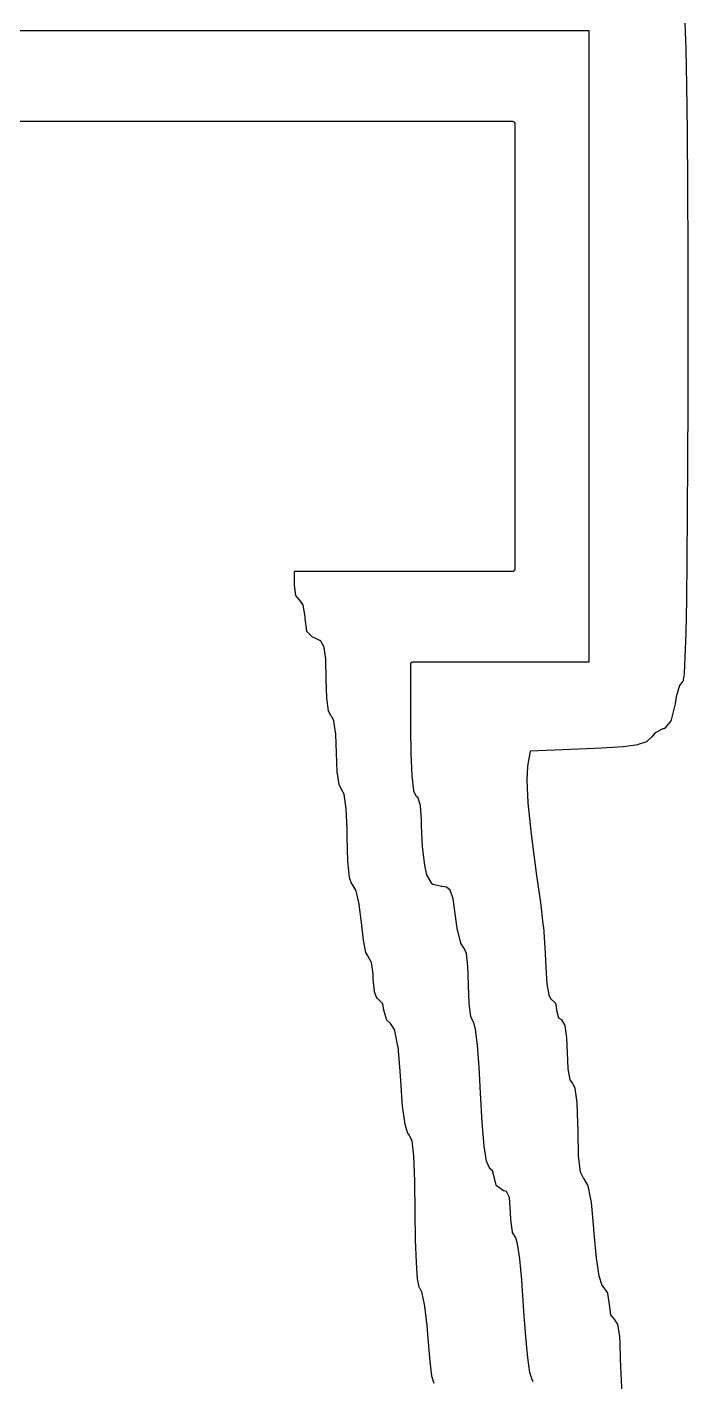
# Model space of a CAD drawing. Extents: x 87.5 to 141.1, y -115.5 to -63.3.
# Drawn here: x 95.167 to 96.766, y -68.742 to -65.464 of the extents above; entities that cross this region are included whole.
import ezdxf

# ---------------------------------------------------------------- set-up
doc = ezdxf.new("R2010")
doc.units = 0
doc.header["$MEASUREMENT"] = 0
doc.layers.add('BLACK', color=7, linetype='CONTINUOUS')

msp = doc.modelspace()

# ---------------------------------------------------------------- linework, layer by layer
at = {"layer": 'BLACK', "linetype": 'CONTINUOUS'}
for p, q in [((96.759, -65.4552), (96.7612, -65.5179)), ((96.5277, -65.4735), (95.0785, -65.4735)), ((96.5277, -67.0002), (96.5277, -65.4735)), ((96.7612, -65.5179), (96.7612, -65.5179)), ((96.7612, -65.5179), (96.763, -65.6051)), ((96.763, -65.6051), (96.763, -65.6051)), ((96.763, -65.6051), (96.763, -65.6051)), ((96.763, -65.6051), (96.7644, -65.7166)), ((93.7158, -65.6921), (96.3423, -65.6921)), ((96.3423, -65.6921), (96.3428, -65.6922)), ((96.3428, -65.6922), (96.3432, -65.6922)), ((96.3432, -65.6922), (96.3432, -65.6922)), ((96.3432, -65.6922), (96.3432, -65.6922)), ((96.3432, -65.6922), (96.3438, -65.6924)), ((96.3438, -65.6924), (96.3441, -65.6925)), ((96.3441, -65.6925), (96.3442, -65.6925)), ((96.3442, -65.6925), (96.3442, -65.6925)), ((96.3442, -65.6925), (96.3447, -65.6928)), ((96.3447, -65.6928), (96.345, -65.693)), ((96.345, -65.693), (96.345, -65.693)), ((96.345, -65.693), (96.345, -65.693)), ((96.345, -65.693), (96.3454, -65.6933)), ((96.3454, -65.6933), (96.3457, -65.6936)), ((96.3457, -65.6936), (96.3458, -65.6936)), ((96.3458, -65.6936), (96.3458, -65.6936)), ((96.3458, -65.6936), (96.346, -65.6939)), ((96.346, -65.6939), (96.3464, -65.6943)), ((96.3464, -65.6943), (96.3464, -65.6943)), ((96.3464, -65.6943), (96.3464, -65.6944)), ((96.3464, -65.6944), (96.3466, -65.6947)), ((96.3466, -65.6947), (96.3468, -65.6952)), ((96.3468, -65.6952), (96.3468, -65.6952)), ((96.3468, -65.6952), (96.3468, -65.6952)), ((96.3468, -65.6952), (96.347, -65.6956)), ((96.347, -65.6956), (96.3471, -65.6961)), ((96.3471, -65.6961), (96.3471, -65.6961)), ((96.3471, -65.6961), (96.3471, -65.6962)), ((96.3471, -65.6962), (96.3471, -65.6965)), ((96.3471, -65.6965), (96.3472, -65.6971)), ((96.3472, -65.6971), (96.3472, -66.7767)), ((96.7644, -65.7166), (96.7644, -65.7166)), ((96.7644, -65.7166), (96.7654, -65.852)), ((96.7654, -65.852), (96.7654, -65.852)), ((96.7654, -65.852), (96.766, -66.0112)), ((96.766, -66.0112), (96.766, -66.0112)), ((96.766, -66.0112), (96.7663, -66.1937)), ((96.7663, -66.1937), (96.7663, -66.1937)), ((96.7663, -66.1937), (96.7663, -66.2241)), ((96.7663, -66.2242), (96.7661, -66.3736)), ((96.7663, -66.2241), (96.7663, -66.2242)), ((96.7661, -66.3736), (96.7656, -66.5128)), ((96.7661, -66.3736), (96.7661, -66.3736)), ((96.7656, -66.5129), (96.7648, -66.6399)), ((96.7656, -66.5128), (96.7656, -66.5129)), ((96.7648, -66.64), (96.7638, -66.753)), ((96.7648, -66.6399), (96.7648, -66.64)), ((96.7638, -66.7531), (96.7625, -66.8503)), ((96.7638, -66.753), (96.7638, -66.7531)), ((96.3422, -66.7816), (95.8138, -66.7816)), ((95.8138, -66.7816), (95.8138, -66.8144)), ((96.3427, -66.7815), (96.3422, -66.7816)), ((96.3431, -66.7815), (96.3427, -66.7815)), ((96.3432, -66.7815), (96.3431, -66.7815)), ((96.3437, -66.7814), (96.3432, -66.7815)), ((96.3432, -66.7815), (96.3432, -66.7815)), ((96.3441, -66.7812), (96.3437, -66.7814)), ((96.3445, -66.781), (96.3441, -66.7812)), ((96.3441, -66.7812), (96.3441, -66.7812)), ((96.3441, -66.7812), (96.3441, -66.7812)), ((96.3449, -66.7808), (96.3445, -66.781)), ((96.345, -66.7808), (96.3449, -66.7808)), ((96.3454, -66.7804), (96.345, -66.7808)), ((96.345, -66.7808), (96.345, -66.7808)), ((96.3457, -66.7802), (96.3454, -66.7804)), ((96.346, -66.7798), (96.3457, -66.7801)), ((96.3457, -66.7801), (96.3457, -66.7802)), ((96.3457, -66.7802), (96.3457, -66.7802)), ((96.3463, -66.7794), (96.346, -66.7798)), ((96.3465, -66.7791), (96.3463, -66.7794)), ((96.3463, -66.7794), (96.3463, -66.7794)), ((96.3463, -66.7794), (96.3463, -66.7794)), ((96.3468, -66.7786), (96.3465, -66.7791)), ((96.3469, -66.7782), (96.3468, -66.7785)), ((96.3468, -66.7785), (96.3468, -66.7786)), ((96.3468, -66.7786), (96.3468, -66.7786)), ((96.3471, -66.7776), (96.3469, -66.7782)), ((96.3472, -66.7767), (96.3471, -66.7772)), ((96.3471, -66.7772), (96.3471, -66.7776)), ((96.3471, -66.7776), (96.3471, -66.7776)), ((96.3471, -66.7776), (96.3471, -66.7776)), ((95.8138, -66.8144), (95.8172, -66.8394)), ((95.8172, -66.8394), (95.8247, -66.849)), ((95.8247, -66.849), (95.8248, -66.8491)), ((95.8248, -66.8491), (95.825, -66.8492)), ((95.825, -66.8492), (95.8251, -66.8494)), ((95.8251, -66.8494), (95.8253, -66.8496)), ((95.8253, -66.8496), (95.8255, -66.8498)), ((95.8255, -66.8498), (95.834, -66.8609)), ((95.834, -66.8609), (95.834, -66.861)), ((95.834, -66.861), (95.8342, -66.8612)), ((95.8342, -66.8612), (95.8343, -66.8614)), ((95.8343, -66.8614), (95.8344, -66.8616)), ((95.8344, -66.8616), (95.8345, -66.8618)), ((95.8345, -66.8618), (95.8346, -66.862)), ((95.8346, -66.862), (95.8347, -66.8622)), ((95.8347, -66.8622), (95.8348, -66.8625)), ((95.8348, -66.8625), (95.8349, -66.8627)), ((95.8349, -66.8627), (95.8349, -66.863)), ((95.8349, -66.863), (95.835, -66.8632)), ((95.835, -66.8632), (95.8391, -66.8905)), ((96.7625, -66.8503), (96.7609, -66.9298)), ((96.7625, -66.8503), (96.7625, -66.8503)), ((96.7625, -66.8503), (96.7625, -66.8503)), ((95.8391, -66.8905), (95.8391, -66.8905)), ((95.8391, -66.8905), (95.8391, -66.8908)), ((95.8391, -66.8908), (95.8391, -66.8911)), ((95.8391, -66.8911), (95.8392, -66.8954)), ((95.8392, -66.8954), (95.8433, -66.926)), ((95.8433, -66.926), (95.8569, -66.9392)), ((96.7609, -66.9299), (96.7592, -66.9897)), ((96.7609, -66.9298), (96.7609, -66.9299)), ((96.7609, -66.9299), (96.7609, -66.9299)), ((95.8569, -66.9392), (95.8611, -66.9406)), ((95.8611, -66.9406), (95.8612, -66.9406)), ((95.8612, -66.9406), (95.8615, -66.9408)), ((95.8615, -66.9408), (95.8618, -66.9409)), ((95.8618, -66.9409), (95.8751, -66.9473)), ((95.8751, -66.9473), (95.8752, -66.9473)), ((95.8752, -66.9473), (95.8753, -66.9473)), ((95.8753, -66.9473), (95.8754, -66.9474)), ((95.8754, -66.9474), (95.8757, -66.9476)), ((95.8757, -66.9476), (95.876, -66.9478)), ((95.876, -66.9478), (95.8761, -66.9479)), ((95.8761, -66.9479), (95.8762, -66.9479)), ((95.8762, -66.9479), (95.8764, -66.9482)), ((95.8764, -66.9482), (95.8768, -66.9485)), ((95.8768, -66.9485), (95.8768, -66.9485)), ((95.8768, -66.9485), (95.8769, -66.9486)), ((95.8769, -66.9486), (95.8771, -66.9489)), ((95.8771, -66.9489), (95.8773, -66.9493)), ((95.8773, -66.9493), (95.8774, -66.9493)), ((95.8774, -66.9493), (95.8774, -66.9494)), ((95.8774, -66.9494), (95.8851, -66.9637)), ((95.8851, -66.9637), (95.8851, -66.9638)), ((95.8851, -66.9638), (95.8853, -66.9642)), ((95.8853, -66.9642), (95.8854, -66.9645)), ((95.8854, -66.9645), (95.8854, -66.9646)), ((95.8854, -66.9646), (95.8855, -66.9647)), ((95.8855, -66.9647), (95.8855, -66.9651)), ((95.8855, -66.9651), (95.8856, -66.9655)), ((95.8856, -66.9655), (95.8891, -66.9935)), ((95.8891, -66.9935), (95.8891, -66.9935)), ((95.8891, -66.9935), (95.8891, -66.9938)), ((95.8891, -66.9938), (95.8892, -66.994)), ((95.8892, -66.994), (95.89, -67.0415)), ((96.7592, -66.9898), (96.7573, -67.0283)), ((96.7592, -66.9897), (96.7592, -66.9898)), ((96.7592, -66.9898), (96.7592, -66.9898)), ((96.7592, -66.9898), (96.7592, -66.9898)), ((96.0959, -67.0051), (96.096, -67.0045)), ((96.0959, -67.164), (96.0959, -67.0051)), ((96.096, -67.0042), (96.0962, -67.0036)), ((96.096, -67.0045), (96.096, -67.0042)), ((96.096, -67.0042), (96.096, -67.0042)), ((96.096, -67.0042), (96.096, -67.0042)), ((96.0962, -67.0036), (96.0963, -67.0033)), ((96.0963, -67.0032), (96.0966, -67.0027)), ((96.0963, -67.0033), (96.0963, -67.0032)), ((96.0963, -67.0032), (96.0963, -67.0032)), ((96.0966, -67.0027), (96.0968, -67.0024)), ((96.0968, -67.0024), (96.0971, -67.0019)), ((96.0968, -67.0024), (96.0968, -67.0024)), ((96.0968, -67.0024), (96.0968, -67.0024)), ((96.0971, -67.0019), (96.0974, -67.0017)), ((96.0974, -67.0016), (96.0977, -67.0014)), ((96.0974, -67.0017), (96.0974, -67.0016)), ((96.0974, -67.0016), (96.0974, -67.0016)), ((96.0977, -67.0014), (96.0981, -67.001)), ((96.0981, -67.001), (96.0981, -67.001)), ((96.0981, -67.001), (96.0982, -67.001)), ((96.0982, -67.001), (96.0986, -67.0008)), ((96.0986, -67.0008), (96.099, -67.0006)), ((96.099, -67.0006), (96.0994, -67.0004)), ((96.099, -67.0006), (96.099, -67.0006)), ((96.099, -67.0006), (96.099, -67.0006)), ((96.0994, -67.0004), (96.0999, -67.0003)), ((96.0999, -67.0003), (96.0999, -67.0003)), ((96.0999, -67.0003), (96.1, -67.0003)), ((96.1, -67.0003), (96.1004, -67.0002)), ((96.1004, -67.0002), (96.1009, -67.0002)), ((96.1009, -67.0002), (96.5277, -67.0002)), ((96.7573, -67.0287), (96.7552, -67.0438)), ((96.7573, -67.0283), (96.7573, -67.0283)), ((96.7573, -67.0283), (96.7573, -67.0285)), ((96.7573, -67.0285), (96.7573, -67.0287)), ((95.89, -67.0415), (95.89, -67.0416)), ((95.89, -67.0416), (95.89, -67.0416)), ((95.89, -67.0416), (95.89, -67.042)), ((95.89, -67.042), (95.8916, -67.0877)), ((96.7462, -67.0569), (96.7382, -67.0844)), ((96.7537, -67.0468), (96.7462, -67.0569)), ((96.7538, -67.0467), (96.7537, -67.0468)), ((96.7539, -67.0466), (96.7538, -67.0467)), ((96.754, -67.0465), (96.7539, -67.0466)), ((96.7542, -67.0462), (96.754, -67.0465)), ((96.7544, -67.0459), (96.7542, -67.0462)), ((96.7545, -67.0458), (96.7544, -67.0459)), ((96.7546, -67.0457), (96.7545, -67.0458)), ((96.7547, -67.0454), (96.7546, -67.0457)), ((96.7549, -67.045), (96.7547, -67.0454)), ((96.755, -67.0448), (96.7549, -67.0449)), ((96.7549, -67.0449), (96.7549, -67.045)), ((96.7551, -67.0445), (96.755, -67.0448)), ((96.7552, -67.0441), (96.7551, -67.0445)), ((96.7552, -67.0438), (96.7552, -67.0439)), ((96.7552, -67.0439), (96.7552, -67.044)), ((96.7552, -67.044), (96.7552, -67.0441)), ((95.8916, -67.0877), (95.8959, -67.1185)), ((96.7382, -67.0844), (96.7351, -67.1013)), ((95.8959, -67.1185), (95.9015, -67.129)), ((96.7351, -67.1016), (96.7255, -67.1406)), ((96.7351, -67.1013), (96.7351, -67.1014)), ((96.7351, -67.1014), (96.7351, -67.1015)), ((96.7351, -67.1015), (96.7351, -67.1016)), ((95.9015, -67.129), (95.9017, -67.1293)), ((95.9017, -67.1293), (95.902, -67.1296)), ((95.902, -67.1296), (95.902, -67.1297)), ((95.902, -67.1297), (95.9021, -67.1298)), ((95.9021, -67.1298), (95.9086, -67.1415)), ((95.9086, -67.1415), (95.9086, -67.1416)), ((95.9086, -67.1416), (95.9088, -67.1419)), ((95.9088, -67.1419), (95.9089, -67.1423)), ((95.9089, -67.1423), (95.909, -67.1424)), ((95.909, -67.1424), (95.909, -67.1425)), ((95.909, -67.1425), (95.9091, -67.1429)), ((95.9091, -67.1429), (95.9092, -67.1432)), ((95.9092, -67.1432), (95.9137, -67.1747)), ((96.7113, -67.16), (96.7111, -67.1603)), ((96.7114, -67.16), (96.7113, -67.16)), ((96.7246, -67.1425), (96.7114, -67.16)), ((96.7251, -67.1416), (96.7246, -67.1425)), ((96.7246, -67.1425), (96.7246, -67.1425)), ((96.7246, -67.1425), (96.7246, -67.1425)), ((96.7254, -67.1409), (96.7251, -67.1416)), ((96.7255, -67.1407), (96.7254, -67.1407)), ((96.7254, -67.1407), (96.7254, -67.1407)), ((96.7254, -67.1407), (96.7254, -67.1409)), ((96.7255, -67.1406), (96.7255, -67.1407)), ((95.9137, -67.1747), (95.9137, -67.1748)), ((95.9137, -67.1748), (95.9137, -67.175)), ((95.9137, -67.175), (95.9137, -67.1752)), ((95.9137, -67.1752), (95.9154, -67.2208)), ((96.0965, -67.221), (96.0959, -67.164)), ((96.6672, -67.1928), (96.6671, -67.1929)), ((96.6675, -67.1926), (96.6672, -67.1928)), ((96.6678, -67.1924), (96.6675, -67.1926)), ((96.6679, -67.1923), (96.6678, -67.1924)), ((96.668, -67.1922), (96.6679, -67.1923)), ((96.678, -67.1824), (96.668, -67.1922)), ((96.668, -67.1922), (96.668, -67.1922)), ((96.6782, -67.1822), (96.678, -67.1824)), ((96.6783, -67.182), (96.6782, -67.1822)), ((96.6784, -67.1819), (96.6783, -67.182)), ((96.6867, -67.1715), (96.6784, -67.1819)), ((96.7056, -67.1624), (96.6867, -67.1715)), ((96.7083, -67.1619), (96.7056, -67.1624)), ((96.7086, -67.1618), (96.7083, -67.1619)), ((96.709, -67.1617), (96.7086, -67.1618)), ((96.7091, -67.1616), (96.709, -67.1617)), ((96.7093, -67.1616), (96.7091, -67.1616)), ((96.7096, -67.1614), (96.7093, -67.1616)), ((96.7099, -67.1613), (96.7096, -67.1614)), ((96.71, -67.1612), (96.7099, -67.1613)), ((96.7101, -67.1611), (96.71, -67.1612)), ((96.7104, -67.1609), (96.7101, -67.1611)), ((96.7107, -67.1607), (96.7104, -67.1609)), ((96.7108, -67.1606), (96.7107, -67.1607)), ((96.7109, -67.1605), (96.7108, -67.1606)), ((96.7111, -67.1603), (96.7109, -67.1605)), ((95.9154, -67.2208), (95.9154, -67.2209)), ((95.9154, -67.2209), (95.9154, -67.2209)), ((95.9154, -67.2209), (95.9154, -67.2209)), ((95.9154, -67.2209), (95.9154, -67.2209)), ((95.9154, -67.2209), (95.9154, -67.221)), ((95.9154, -67.221), (95.9154, -67.221)), ((95.9154, -67.221), (95.9171, -67.2663)), ((96.0965, -67.2211), (96.0966, -67.221)), ((96.0966, -67.221), (96.0965, -67.221)), ((96.0966, -67.2211), (96.0965, -67.2211)), ((96.099, -67.2759), (96.0966, -67.2211)), ((96.385, -67.2165), (96.3783, -67.2525)), ((96.5219, -67.2108), (96.385, -67.2165)), ((96.522, -67.2108), (96.5219, -67.2108)), ((96.5219, -67.2108), (96.5219, -67.2108)), ((96.5219, -67.2108), (96.5219, -67.2108)), ((96.5219, -67.2108), (96.5219, -67.2108)), ((96.557, -67.2092), (96.522, -67.2108)), ((96.5571, -67.2092), (96.557, -67.2092)), ((96.557, -67.2092), (96.557, -67.2092)), ((96.557, -67.2092), (96.557, -67.2092)), ((96.6104, -67.2056), (96.5571, -67.2092)), ((96.6105, -67.2055), (96.6104, -67.2056)), ((96.6107, -67.2055), (96.6105, -67.2055)), ((96.6452, -67.2006), (96.6107, -67.2055)), ((96.6107, -67.2055), (96.6107, -67.2055)), ((96.6456, -67.2005), (96.6452, -67.2006)), ((96.6461, -67.2004), (96.6456, -67.2005)), ((96.6662, -67.1934), (96.6461, -67.2003)), ((96.6461, -67.2003), (96.6461, -67.2004)), ((96.6663, -67.1933), (96.6662, -67.1933)), ((96.6662, -67.1933), (96.6662, -67.1934)), ((96.6667, -67.1931), (96.6663, -67.1933)), ((96.667, -67.1929), (96.6667, -67.1931)), ((96.6671, -67.1929), (96.667, -67.1929)), ((96.3783, -67.2525), (96.3762, -67.2862)), ((95.9171, -67.2663), (95.9214, -67.2966)), ((96.099, -67.276), (96.099, -67.2759)), ((96.099, -67.2761), (96.099, -67.276)), ((96.099, -67.2762), (96.099, -67.2761)), ((96.1031, -67.3111), (96.099, -67.2762)), ((96.3762, -67.2862), (96.379, -67.3407)), ((95.9214, -67.2966), (95.9274, -67.3075)), ((95.9274, -67.3075), (95.9275, -67.3076)), ((95.9275, -67.3076), (95.9275, -67.3077)), ((95.9275, -67.3077), (95.9276, -67.3077)), ((95.9276, -67.3077), (95.9337, -67.3197)), ((95.9337, -67.3197), (95.9337, -67.3198)), ((95.9337, -67.3198), (95.9338, -67.3201)), ((95.9338, -67.3201), (95.9339, -67.3204)), ((95.9339, -67.3204), (95.934, -67.3205)), ((95.934, -67.3205), (95.934, -67.3207)), ((95.934, -67.3207), (95.9341, -67.321)), ((95.9341, -67.321), (95.9342, -67.3213)), ((95.9342, -67.3213), (95.9385, -67.3545)), ((96.1032, -67.3113), (96.1031, -67.3111)), ((96.1032, -67.3115), (96.1032, -67.3113)), ((96.1033, -67.3118), (96.1032, -67.3115)), ((96.1033, -67.312), (96.1033, -67.3118)), ((96.1034, -67.3122), (96.1033, -67.312)), ((96.1035, -67.3125), (96.1034, -67.3122)), ((96.109, -67.3248), (96.1035, -67.3125)), ((96.1035, -67.3125), (96.1035, -67.3125)), ((95.9385, -67.3545), (95.9385, -67.3545)), ((95.9385, -67.3545), (95.9385, -67.3547)), ((95.9385, -67.3547), (95.9385, -67.3549)), ((95.9385, -67.3549), (95.9407, -67.405)), ((96.1091, -67.3249), (96.109, -67.3248)), ((96.1092, -67.325), (96.1091, -67.3249)), ((96.1094, -67.3253), (96.1092, -67.325)), ((96.1095, -67.3256), (96.1094, -67.3253)), ((96.1096, -67.3257), (96.1095, -67.3256)), ((96.1097, -67.3258), (96.1096, -67.3257)), ((96.11, -67.3261), (96.1097, -67.3258)), ((96.1102, -67.3263), (96.11, -67.3261)), ((96.1103, -67.3264), (96.1102, -67.3263)), ((96.1104, -67.3265), (96.1103, -67.3264)), ((96.1105, -67.3266), (96.1104, -67.3265)), ((96.1134, -67.329), (96.1105, -67.3266)), ((96.119, -67.3487), (96.1134, -67.329)), ((96.1214, -67.3833), (96.119, -67.3487)), ((96.379, -67.3407), (96.3869, -67.4171)), ((96.1216, -67.3968), (96.1214, -67.3833)), ((95.9407, -67.405), (95.9407, -67.405)), ((95.9407, -67.405), (95.9407, -67.4051)), ((95.9407, -67.4051), (95.9407, -67.4051)), ((95.9407, -67.4051), (95.9408, -67.4232)), ((96.1216, -67.3969), (96.1217, -67.3968)), ((96.1217, -67.3968), (96.1216, -67.3968)), ((96.1217, -67.397), (96.1216, -67.3969)), ((96.1245, -67.4475), (96.1217, -67.397)), ((96.3869, -67.4171), (96.4001, -67.5165)), ((95.9408, -67.4232), (95.9423, -67.4823)), ((96.1245, -67.4476), (96.1245, -67.4475)), ((96.1245, -67.4477), (96.1245, -67.4476)), ((96.1245, -67.4478), (96.1245, -67.4477)), ((96.1295, -67.4915), (96.1245, -67.4478)), ((95.9423, -67.4823), (95.9467, -67.5215)), ((96.1295, -67.4917), (96.1295, -67.4915)), ((96.1295, -67.492), (96.1295, -67.4917)), ((96.1296, -67.492), (96.1295, -67.492)), ((96.1346, -67.5156), (96.1296, -67.492)), ((96.1347, -67.5158), (96.1346, -67.5156)), ((96.1348, -67.5161), (96.1347, -67.5158)), ((96.1349, -67.5163), (96.1348, -67.5161)), ((96.1349, -67.5165), (96.1349, -67.5163)), ((96.1351, -67.5168), (96.1349, -67.5165)), ((96.1352, -67.517), (96.1351, -67.5168)), ((96.1352, -67.5171), (96.1352, -67.517)), ((96.1466, -67.5362), (96.1352, -67.5171)), ((96.4001, -67.5165), (96.4097, -67.5823)), ((95.9467, -67.5215), (95.9527, -67.5371)), ((95.9527, -67.5371), (95.9528, -67.5372)), ((95.9528, -67.5372), (95.9529, -67.5372)), ((95.9529, -67.5372), (95.9529, -67.5373)), ((95.9529, -67.5373), (95.9532, -67.5376)), ((95.9532, -67.5376), (95.9535, -67.5379)), ((95.9535, -67.5379), (95.9536, -67.5379)), ((95.9536, -67.5379), (95.9536, -67.538)), ((95.9536, -67.538), (95.9539, -67.5383)), ((95.9539, -67.5383), (95.9541, -67.5387)), ((95.9541, -67.5387), (95.9621, -67.5527)), ((95.9621, -67.5527), (95.9621, -67.5528)), ((95.9621, -67.5528), (95.9622, -67.553)), ((95.9622, -67.553), (95.9623, -67.5532)), ((95.9623, -67.5532), (95.9624, -67.5534)), ((96.1466, -67.5363), (96.1466, -67.5362)), ((96.1467, -67.5365), (96.1466, -67.5363)), ((96.1466, -67.5363), (96.1466, -67.5363)), ((96.1471, -67.537), (96.1467, -67.5365)), ((96.1472, -67.537), (96.1471, -67.537)), ((96.1471, -67.537), (96.1471, -67.537)), ((96.1474, -67.5373), (96.1472, -67.537)), ((96.1479, -67.5377), (96.1474, -67.5373)), ((96.1483, -67.538), (96.1479, -67.5377)), ((96.1479, -67.5377), (96.1479, -67.5377)), ((96.1479, -67.5377), (96.1479, -67.5377)), ((96.1487, -67.5382), (96.1483, -67.538)), ((96.1492, -67.5384), (96.1487, -67.5382)), ((96.1487, -67.5382), (96.1487, -67.5382)), ((96.1487, -67.5382), (96.1487, -67.5382)), ((96.1496, -67.5385), (96.1492, -67.5384)), ((96.1497, -67.5386), (96.1496, -67.5385)), ((96.1496, -67.5385), (96.1496, -67.5385)), ((96.1496, -67.5385), (96.1496, -67.5385)), ((96.17, -67.5435), (96.1497, -67.5386)), ((96.1703, -67.5435), (96.17, -67.5435)), ((96.1705, -67.5436), (96.1703, -67.5435)), ((96.1706, -67.5436), (96.1705, -67.5436)), ((96.1825, -67.5449), (96.1706, -67.5436)), ((96.1914, -67.5522), (96.1825, -67.5449)), ((96.198, -67.5734), (96.1914, -67.5522)), ((95.9624, -67.5534), (95.9625, -67.5537)), ((95.9625, -67.5537), (95.9625, -67.5539)), ((95.9625, -67.5539), (95.9626, -67.5541)), ((95.9626, -67.5541), (95.9701, -67.5865)), ((96.2039, -67.6155), (96.198, -67.5734)), ((96.4097, -67.5823), (96.4098, -67.5824)), ((96.4098, -67.5824), (96.4098, -67.5824)), ((96.4098, -67.5824), (96.4098, -67.5825)), ((96.4098, -67.5825), (96.4165, -67.6408)), ((95.9701, -67.5865), (95.9701, -67.5866)), ((95.9701, -67.5866), (95.9701, -67.5868)), ((95.9701, -67.5868), (95.9702, -67.587)), ((95.9702, -67.587), (95.9755, -67.6305)), ((96.2039, -67.6156), (96.2039, -67.6155)), ((96.2092, -67.6503), (96.2039, -67.6156)), ((95.9755, -67.6305), (95.9755, -67.6305)), ((95.9755, -67.6305), (95.9804, -67.6731)), ((96.2093, -67.6505), (96.2092, -67.6503)), ((96.2093, -67.6507), (96.2093, -67.6505)), ((96.2093, -67.6508), (96.2093, -67.6507)), ((96.2169, -67.6807), (96.2093, -67.6508)), ((96.4165, -67.6408), (96.4166, -67.6408)), ((96.4166, -67.6408), (96.4166, -67.6409)), ((96.4166, -67.6409), (96.4166, -67.641)), ((96.4166, -67.641), (96.4212, -67.7056)), ((95.9804, -67.6731), (95.9866, -67.7028)), ((96.217, -67.681), (96.2169, -67.6807)), ((96.2171, -67.6813), (96.217, -67.681)), ((96.2172, -67.6815), (96.2171, -67.6813)), ((96.2173, -67.6816), (96.2172, -67.6815)), ((96.2174, -67.6819), (96.2173, -67.6816)), ((96.2175, -67.6821), (96.2174, -67.6819)), ((96.2176, -67.6822), (96.2175, -67.6821)), ((96.2249, -67.6937), (96.2176, -67.6822)), ((95.9866, -67.7028), (95.9924, -67.7135)), ((95.9924, -67.7135), (95.9926, -67.7138)), ((95.9926, -67.7138), (95.9926, -67.7138)), ((95.9926, -67.7138), (95.9926, -67.7138)), ((95.9926, -67.7138), (95.9926, -67.7138)), ((95.9926, -67.7138), (95.9995, -67.7251)), ((96.225, -67.6938), (96.2249, -67.6937)), ((96.2251, -67.6939), (96.225, -67.6938)), ((96.2253, -67.6942), (96.2251, -67.6939)), ((96.2255, -67.6945), (96.2253, -67.6942)), ((96.2256, -67.6945), (96.2255, -67.6945)), ((96.2303, -67.7056), (96.2256, -67.6945)), ((96.2341, -67.7365), (96.2303, -67.7056)), ((96.4212, -67.7056), (96.4212, -67.7057)), ((96.4212, -67.7057), (96.4212, -67.7057)), ((96.4212, -67.7057), (96.4212, -67.7058)), ((96.4212, -67.7058), (96.4223, -67.7384)), ((95.9995, -67.7251), (95.9995, -67.7251)), ((95.9995, -67.7251), (95.9995, -67.7251)), ((95.9995, -67.7251), (95.9995, -67.7252)), ((95.9995, -67.7252), (95.9997, -67.7256)), ((95.9997, -67.7256), (95.9999, -67.726)), ((95.9999, -67.726), (95.9999, -67.726)), ((95.9999, -67.726), (95.9999, -67.726)), ((95.9999, -67.726), (96, -67.7265)), ((96, -67.7265), (96.0002, -67.727)), ((96.0002, -67.727), (96.0002, -67.727)), ((96.0002, -67.727), (96.0002, -67.727)), ((96.0002, -67.727), (96.004, -67.7552)), ((96.2356, -67.78), (96.2341, -67.7365)), ((96.4223, -67.7384), (96.4247, -67.7792)), ((96.004, -67.7552), (96.004, -67.7552)), ((96.004, -67.7552), (96.004, -67.7555)), ((96.004, -67.7555), (96.004, -67.7557)), ((96.004, -67.7557), (96.0043, -67.7669)), ((96.0043, -67.7669), (96.007, -67.7978)), ((96.2356, -67.7835), (96.2356, -67.78)), ((96.4247, -67.7792), (96.4297, -67.8066)), ((96.007, -67.7978), (96.0131, -67.813)), ((96.0131, -67.813), (96.0141, -67.8134)), ((96.0141, -67.8134), (96.0141, -67.8135)), ((96.0141, -67.8135), (96.0145, -67.8137)), ((96.0145, -67.8137), (96.0148, -67.8139)), ((96.0148, -67.8139), (96.0149, -67.8139)), ((96.0149, -67.8139), (96.015, -67.814)), ((96.015, -67.814), (96.0153, -67.8142)), ((96.0153, -67.8142), (96.0156, -67.8145)), ((96.0156, -67.8145), (96.026, -67.8251)), ((96.2356, -67.7836), (96.2356, -67.7835)), ((96.2356, -67.7835), (96.2356, -67.7835)), ((96.2372, -67.8268), (96.2356, -67.7836)), ((96.2356, -67.7836), (96.2356, -67.7836)), ((96.4297, -67.8066), (96.435, -67.8149)), ((96.435, -67.8149), (96.445, -67.8252)), ((96.026, -67.8251), (96.026, -67.8252)), ((96.026, -67.8252), (96.026, -67.8252)), ((96.026, -67.8252), (96.0261, -67.8252)), ((96.0261, -67.8252), (96.0264, -67.8256)), ((96.0264, -67.8256), (96.0266, -67.8259)), ((96.0266, -67.8259), (96.0266, -67.826)), ((96.0266, -67.826), (96.0267, -67.826)), ((96.0267, -67.826), (96.0269, -67.8264)), ((96.0269, -67.8264), (96.0271, -67.8268)), ((96.0271, -67.8268), (96.0271, -67.8268)), ((96.0271, -67.8268), (96.0271, -67.8269)), ((96.0271, -67.8269), (96.0272, -67.8273)), ((96.0272, -67.8273), (96.0273, -67.8277)), ((96.0273, -67.8277), (96.0273, -67.8278)), ((96.0273, -67.8278), (96.0273, -67.8278)), ((96.0273, -67.8278), (96.0296, -67.8416)), ((96.0296, -67.8416), (96.0371, -67.8657)), ((96.2372, -67.8269), (96.2372, -67.8268)), ((96.2372, -67.8271), (96.2372, -67.8269)), ((96.2373, -67.8272), (96.2372, -67.8271)), ((96.2411, -67.8578), (96.2373, -67.8272)), ((96.445, -67.8252), (96.4451, -67.8252)), ((96.4451, -67.8252), (96.4451, -67.8252)), ((96.4451, -67.8252), (96.4451, -67.8252)), ((96.4451, -67.8252), (96.4454, -67.8256)), ((96.4454, -67.8256), (96.4457, -67.826)), ((96.4457, -67.826), (96.4457, -67.826)), ((96.4457, -67.826), (96.4457, -67.826)), ((96.4457, -67.826), (96.4459, -67.8265)), ((96.4459, -67.8265), (96.4461, -67.8268)), ((96.4461, -67.8268), (96.4461, -67.8269)), ((96.4461, -67.8269), (96.4461, -67.8269)), ((96.4461, -67.8269), (96.4462, -67.8273)), ((96.4462, -67.8273), (96.4463, -67.8278)), ((96.4463, -67.8278), (96.4463, -67.8278)), ((96.4463, -67.8278), (96.4464, -67.8278)), ((96.4464, -67.8278), (96.4487, -67.8424)), ((96.4487, -67.8424), (96.4535, -67.8609)), ((96.0371, -67.8657), (96.0456, -67.8742)), ((96.0456, -67.8742), (96.0456, -67.8742)), ((96.0456, -67.8742), (96.0457, -67.8743)), ((96.0457, -67.8743), (96.0458, -67.8743)), ((96.0458, -67.8743), (96.046, -67.8747)), ((96.046, -67.8747), (96.0462, -67.875)), ((96.0462, -67.875), (96.0463, -67.8751)), ((96.0463, -67.8751), (96.0463, -67.8751)), ((96.0463, -67.8751), (96.056, -67.8913)), ((96.2412, -67.858), (96.2411, -67.8578)), ((96.2412, -67.8583), (96.2412, -67.858)), ((96.2413, -67.8585), (96.2412, -67.8583)), ((96.2413, -67.8588), (96.2413, -67.8585)), ((96.2414, -67.859), (96.2413, -67.8588)), ((96.2415, -67.8592), (96.2414, -67.859)), ((96.2415, -67.8593), (96.2415, -67.8592)), ((96.2469, -67.8709), (96.2415, -67.8593)), ((96.2471, -67.8713), (96.2469, -67.8709)), ((96.2469, -67.8709), (96.2469, -67.8709)), ((96.2469, -67.8709), (96.2469, -67.8709)), ((96.2473, -67.8717), (96.2471, -67.8713)), ((96.2474, -67.8717), (96.2473, -67.8717)), ((96.2473, -67.8717), (96.2473, -67.8717)), ((96.2477, -67.8722), (96.2474, -67.8717)), ((96.248, -67.8725), (96.2477, -67.8722)), ((96.2481, -67.8725), (96.248, -67.8725)), ((96.248, -67.8725), (96.248, -67.8725)), ((96.248, -67.8725), (96.248, -67.8725)), ((96.2482, -67.8726), (96.2481, -67.8725)), ((96.2523, -67.8896), (96.2482, -67.8726)), ((96.4535, -67.8609), (96.4592, -67.8646)), ((96.4592, -67.8646), (96.4593, -67.8646)), ((96.4593, -67.8646), (96.4594, -67.8647)), ((96.4594, -67.8647), (96.4595, -67.8648)), ((96.4595, -67.8648), (96.4598, -67.865)), ((96.4598, -67.865), (96.46, -67.8653)), ((96.46, -67.8653), (96.4601, -67.8654)), ((96.4601, -67.8654), (96.4602, -67.8655)), ((96.4602, -67.8655), (96.4604, -67.8657)), ((96.4604, -67.8657), (96.4606, -67.866)), ((96.4606, -67.866), (96.4607, -67.8661)), ((96.4607, -67.8661), (96.4608, -67.8663)), ((96.4608, -67.8663), (96.4676, -67.8778)), ((96.4676, -67.8778), (96.4676, -67.8779)), ((96.4676, -67.8779), (96.4678, -67.8783)), ((96.4678, -67.8783), (96.468, -67.8787)), ((96.468, -67.8787), (96.468, -67.8787)), ((96.468, -67.8787), (96.468, -67.8788)), ((96.468, -67.8788), (96.4681, -67.8792)), ((96.4681, -67.8792), (96.4682, -67.8796)), ((96.4682, -67.8796), (96.4728, -67.9098)), ((96.056, -67.8913), (96.056, -67.8914)), ((96.056, -67.8914), (96.0562, -67.8917)), ((96.0562, -67.8917), (96.0563, -67.892)), ((96.0563, -67.892), (96.0564, -67.8921)), ((96.0564, -67.8921), (96.0564, -67.8923)), ((96.0564, -67.8923), (96.0565, -67.8926)), ((96.0565, -67.8926), (96.0566, -67.8929)), ((96.0566, -67.8929), (96.064, -67.93)), ((96.2569, -67.9274), (96.2523, -67.8896)), ((96.4728, -67.9098), (96.4728, -67.9099)), ((96.4728, -67.9099), (96.4728, -67.9102)), ((96.4728, -67.9102), (96.4728, -67.9104)), ((96.4728, -67.9104), (96.4742, -67.9448)), ((96.064, -67.93), (96.064, -67.93)), ((96.064, -67.93), (96.064, -67.9303)), ((96.064, -67.9303), (96.0641, -67.9305)), ((96.0641, -67.9305), (96.0695, -67.9904)), ((96.2611, -67.9802), (96.2569, -67.9274)), ((96.4742, -67.9448), (96.4761, -67.985)), ((96.0695, -67.9904), (96.0695, -67.9904)), ((96.0695, -67.9904), (96.0695, -67.9905)), ((96.0695, -67.9905), (96.0695, -67.9905)), ((96.0695, -67.9905), (96.0708, -68.0139)), ((96.2645, -68.0433), (96.2611, -67.9802)), ((96.4761, -67.985), (96.4809, -68.0111)), ((96.4809, -68.0111), (96.486, -68.0183)), ((96.0708, -68.0139), (96.0753, -68.075)), ((96.2645, -68.0434), (96.2645, -68.0433)), ((96.2684, -68.1143), (96.2645, -68.0434)), ((96.486, -68.0183), (96.486, -68.0184)), ((96.486, -68.0184), (96.4862, -68.0187)), ((96.4862, -68.0187), (96.4864, -68.0189)), ((96.4864, -68.0189), (96.4925, -68.0309)), ((96.4925, -68.0309), (96.4925, -68.031)), ((96.4925, -68.031), (96.4926, -68.0313)), ((96.4926, -68.0313), (96.4927, -68.0316)), ((96.4927, -68.0316), (96.4928, -68.0317)), ((96.4928, -68.0317), (96.4928, -68.0319)), ((96.4928, -68.0319), (96.4929, -68.0322)), ((96.4929, -68.0322), (96.493, -68.0325)), ((96.493, -68.0325), (96.4973, -68.0657)), ((96.0753, -68.075), (96.0813, -68.1185)), ((96.4973, -68.0657), (96.4973, -68.0657)), ((96.4973, -68.0657), (96.4973, -68.0659)), ((96.4973, -68.0659), (96.4973, -68.0661)), ((96.4973, -68.0661), (96.4995, -68.1162)), ((96.0813, -68.1185), (96.0881, -68.1401)), ((96.0881, -68.1401), (96.09, -68.1419)), ((96.09, -68.1419), (96.09, -68.1419)), ((96.09, -68.1419), (96.0903, -68.1423)), ((96.0903, -68.1423), (96.0906, -68.1426)), ((96.0906, -68.1426), (96.0906, -68.1426)), ((96.0906, -68.1426), (96.0907, -68.1427)), ((96.0907, -68.1427), (96.0909, -68.1431)), ((96.0909, -68.1431), (96.0911, -68.1434)), ((96.2684, -68.1144), (96.2684, -68.1143)), ((96.2684, -68.1145), (96.2684, -68.1144)), ((96.2684, -68.1144), (96.2684, -68.1144)), ((96.2735, -68.1712), (96.2684, -68.1145)), ((96.4995, -68.1162), (96.4995, -68.1162)), ((96.4995, -68.1162), (96.4995, -68.1163)), ((96.4995, -68.1163), (96.4995, -68.1163)), ((96.4995, -68.1163), (96.4996, -68.1343)), ((96.4996, -68.1343), (96.5011, -68.1963)), ((96.0911, -68.1434), (96.0976, -68.1571)), ((96.0976, -68.1571), (96.0976, -68.1572)), ((96.0976, -68.1572), (96.0977, -68.1575)), ((96.0977, -68.1575), (96.0978, -68.1577)), ((96.0978, -68.1577), (96.0978, -68.1579)), ((96.0978, -68.1579), (96.0979, -68.1581)), ((96.0979, -68.1581), (96.0979, -68.1584)), ((96.0979, -68.1584), (96.098, -68.1587)), ((96.098, -68.1587), (96.1025, -68.1954)), ((96.2735, -68.1713), (96.2735, -68.1712)), ((96.2735, -68.1714), (96.2735, -68.1713)), ((96.2735, -68.1715), (96.2735, -68.1714)), ((96.2793, -68.2084), (96.2735, -68.1715)), ((96.1025, -68.1954), (96.1025, -68.1954)), ((96.1025, -68.1954), (96.1025, -68.1956)), ((96.1025, -68.1956), (96.1025, -68.1958)), ((96.1025, -68.1958), (96.1051, -68.2563)), ((96.2793, -68.2085), (96.2793, -68.2084)), ((96.2793, -68.2086), (96.2793, -68.2085)), ((96.2795, -68.209), (96.2793, -68.2086)), ((96.5011, -68.1963), (96.5056, -68.2339)), ((96.2795, -68.2094), (96.2795, -68.209)), ((96.2796, -68.2095), (96.2795, -68.2094)), ((96.2796, -68.2096), (96.2796, -68.2095)), ((96.2797, -68.2096), (96.2796, -68.2096)), ((96.2859, -68.224), (96.2797, -68.2096)), ((96.286, -68.2241), (96.2859, -68.224)), ((96.2859, -68.224), (96.2859, -68.224)), ((96.2862, -68.2245), (96.286, -68.2241)), ((96.2863, -68.2248), (96.2862, -68.2245)), ((96.2864, -68.2249), (96.2863, -68.2248)), ((96.2865, -68.225), (96.2864, -68.2249)), ((96.2867, -68.2253), (96.2865, -68.225)), ((96.287, -68.2256), (96.2867, -68.2253)), ((96.2871, -68.2257), (96.287, -68.2256)), ((96.287, -68.2256), (96.287, -68.2256)), ((96.2872, -68.2257), (96.2871, -68.2257)), ((96.2935, -68.2313), (96.2872, -68.2257)), ((96.2993, -68.2521), (96.2935, -68.2313)), ((96.5056, -68.2339), (96.5125, -68.2484)), ((96.1051, -68.2563), (96.1051, -68.2563)), ((96.1051, -68.2563), (96.1051, -68.2564)), ((96.1051, -68.2564), (96.1051, -68.2564)), ((96.1051, -68.2564), (96.1059, -68.3334)), ((96.3026, -68.2659), (96.2993, -68.2521)), ((96.3028, -68.2662), (96.3026, -68.2659)), ((96.3029, -68.2665), (96.3028, -68.2662)), ((96.3029, -68.2667), (96.3029, -68.2665)), ((96.303, -68.2668), (96.3029, -68.2667)), ((96.3031, -68.2671), (96.303, -68.2668)), ((96.3033, -68.2674), (96.3031, -68.2671)), ((96.3034, -68.2675), (96.3033, -68.2674)), ((96.3035, -68.2676), (96.3034, -68.2675)), ((96.3037, -68.2679), (96.3035, -68.2676)), ((96.3039, -68.2682), (96.3037, -68.2679)), ((96.304, -68.2683), (96.3039, -68.2682)), ((96.3041, -68.2684), (96.304, -68.2683)), ((96.3044, -68.2686), (96.3041, -68.2684)), ((96.3047, -68.2688), (96.3044, -68.2686)), ((96.3204, -68.2794), (96.3047, -68.2688)), ((96.3047, -68.2688), (96.3047, -68.2688)), ((96.5125, -68.2484), (96.5125, -68.2484)), ((96.5125, -68.2484), (96.5129, -68.2487)), ((96.5129, -68.2487), (96.5133, -68.2489)), ((96.5133, -68.2489), (96.5133, -68.249)), ((96.5133, -68.249), (96.5133, -68.249)), ((96.5133, -68.249), (96.5137, -68.2493)), ((96.5137, -68.2493), (96.514, -68.2496)), ((96.514, -68.2496), (96.514, -68.2496)), ((96.514, -68.2496), (96.514, -68.2496)), ((96.514, -68.2496), (96.5143, -68.2501)), ((96.5143, -68.2501), (96.5146, -68.2504)), ((96.5146, -68.2504), (96.5146, -68.2504)), ((96.5146, -68.2504), (96.5146, -68.2504)), ((96.5146, -68.2504), (96.5146, -68.2505)), ((96.5146, -68.2505), (96.5236, -68.2661)), ((96.5236, -68.2661), (96.5237, -68.2662)), ((96.5237, -68.2662), (96.5238, -68.2665)), ((96.5238, -68.2665), (96.5239, -68.2667)), ((96.5239, -68.2667), (96.524, -68.2669)), ((96.524, -68.2669), (96.5241, -68.2671)), ((96.5241, -68.2671), (96.5241, -68.2674)), ((96.5241, -68.2674), (96.5242, -68.2677)), ((96.5242, -68.2677), (96.5319, -68.3077)), ((96.3206, -68.2795), (96.3204, -68.2794)), ((96.3208, -68.2796), (96.3206, -68.2795)), ((96.321, -68.2797), (96.3208, -68.2796)), ((96.3212, -68.2798), (96.321, -68.2797)), ((96.3215, -68.2799), (96.3212, -68.2798)), ((96.3217, -68.28), (96.3215, -68.2799)), ((96.3218, -68.28), (96.3217, -68.28)), ((96.3277, -68.2817), (96.3218, -68.28)), ((96.3348, -68.296), (96.3277, -68.2817)), ((96.3372, -68.3326), (96.3348, -68.296)), ((96.1059, -68.3334), (96.1059, -68.3334)), ((96.1059, -68.3334), (96.1066, -68.3982)), ((96.3377, -68.3496), (96.3372, -68.3326)), ((96.5319, -68.3077), (96.5319, -68.3077)), ((96.5319, -68.3077), (96.5319, -68.3079)), ((96.5319, -68.3079), (96.532, -68.3081)), ((96.532, -68.3081), (96.5381, -68.3713)), ((96.3377, -68.3498), (96.3377, -68.3496)), ((96.3377, -68.35), (96.3377, -68.3498)), ((96.3378, -68.3501), (96.3377, -68.35)), ((96.3417, -68.3788), (96.3378, -68.3501)), ((96.5381, -68.3713), (96.5381, -68.3713)), ((96.5381, -68.3713), (96.5381, -68.3714)), ((96.5381, -68.3714), (96.5381, -68.3714)), ((96.5381, -68.3714), (96.5389, -68.3832)), ((96.1066, -68.3982), (96.1086, -68.4528)), ((96.3418, -68.3792), (96.3417, -68.3788)), ((96.3419, -68.3797), (96.3418, -68.3792)), ((96.3419, -68.3798), (96.3419, -68.3797)), ((96.3419, -68.3797), (96.3419, -68.3797)), ((96.3421, -68.3801), (96.3419, -68.3798)), ((96.3423, -68.3806), (96.3421, -68.3801)), ((96.3423, -68.3807), (96.3423, -68.3806)), ((96.3489, -68.392), (96.3423, -68.3807)), ((96.349, -68.3921), (96.3489, -68.392)), ((96.3491, -68.3923), (96.349, -68.3921)), ((96.3493, -68.3925), (96.3491, -68.3923)), ((96.3495, -68.3928), (96.3493, -68.3925)), ((96.3496, -68.3929), (96.3495, -68.3928)), ((96.3497, -68.393), (96.3496, -68.3929)), ((96.35, -68.3932), (96.3497, -68.393)), ((96.3543, -68.4083), (96.35, -68.3932)), ((96.5389, -68.3832), (96.5442, -68.4426)), ((96.3595, -68.4446), (96.3543, -68.4083)), ((96.1086, -68.4528), (96.1116, -68.4927)), ((96.3644, -68.4962), (96.3595, -68.4446)), ((96.5442, -68.4426), (96.5508, -68.4858)), ((96.1116, -68.4927), (96.1151, -68.5123)), ((96.3686, -68.5581), (96.3644, -68.4962)), ((96.5508, -68.4858), (96.5577, -68.508)), ((96.1151, -68.5123), (96.116, -68.5134)), ((96.116, -68.5134), (96.116, -68.5134)), ((96.116, -68.5134), (96.1161, -68.5135)), ((96.1161, -68.5135), (96.1161, -68.5135)), ((96.1161, -68.5135), (96.1163, -68.5138)), ((96.1163, -68.5138), (96.1166, -68.5142)), ((96.1166, -68.5142), (96.1166, -68.5143)), ((96.1166, -68.5143), (96.1166, -68.5143)), ((96.1166, -68.5143), (96.1223, -68.5261)), ((96.1223, -68.5261), (96.1223, -68.5261)), ((96.1223, -68.5261), (96.1224, -68.5263)), ((96.1224, -68.5263), (96.1224, -68.5264)), ((96.1224, -68.5264), (96.1225, -68.5267)), ((96.1225, -68.5267), (96.1226, -68.5271)), ((96.1226, -68.5271), (96.1227, -68.5272)), ((96.1227, -68.5272), (96.1227, -68.5273)), ((96.1227, -68.5273), (96.1288, -68.5589)), ((96.5577, -68.508), (96.56, -68.5103)), ((96.56, -68.5103), (96.56, -68.5103)), ((96.56, -68.5103), (96.5603, -68.5107)), ((96.5603, -68.5107), (96.5605, -68.511)), ((96.5605, -68.511), (96.5708, -68.5257)), ((96.5708, -68.5257), (96.5709, -68.5258)), ((96.5709, -68.5258), (96.5709, -68.5259)), ((96.5709, -68.5259), (96.571, -68.526)), ((96.571, -68.526), (96.5712, -68.5263)), ((96.5712, -68.5263), (96.5713, -68.5266)), ((96.5713, -68.5266), (96.5714, -68.5267)), ((96.5714, -68.5267), (96.5714, -68.5269)), ((96.5714, -68.5269), (96.5715, -68.5272)), ((96.5715, -68.5272), (96.5716, -68.5275)), ((96.5716, -68.5275), (96.5716, -68.5277)), ((96.5716, -68.5277), (96.5717, -68.5278)), ((96.5717, -68.5278), (96.5757, -68.5549)), ((96.1288, -68.5589), (96.1288, -68.559)), ((96.1288, -68.559), (96.1289, -68.5591)), ((96.1289, -68.5591), (96.1289, -68.5593)), ((96.1289, -68.5593), (96.1346, -68.6052)), ((96.3694, -68.572), (96.3686, -68.5581)), ((96.3686, -68.5581), (96.3686, -68.5581)), ((96.5757, -68.5549), (96.5757, -68.5549)), ((96.5757, -68.5549), (96.5793, -68.5798)), ((96.3738, -68.6332), (96.3694, -68.572)), ((96.3694, -68.572), (96.3694, -68.572)), ((96.3694, -68.572), (96.3694, -68.572)), ((96.5793, -68.5798), (96.5873, -68.5895)), ((96.5873, -68.5895), (96.5874, -68.5896)), ((96.5874, -68.5896), (96.5875, -68.5897)), ((96.5875, -68.5897), (96.5876, -68.5899)), ((96.5876, -68.5899), (96.5953, -68.6012)), ((96.5953, -68.6012), (96.5954, -68.6013)), ((96.5954, -68.6013), (96.5954, -68.6014)), ((96.5954, -68.6014), (96.5955, -68.6014)), ((96.5955, -68.6014), (96.5956, -68.6018)), ((96.5956, -68.6018), (96.5958, -68.6021)), ((96.5958, -68.6021), (96.5958, -68.6022)), ((96.5958, -68.6022), (96.5959, -68.6023)), ((96.1346, -68.6052), (96.1346, -68.6053)), ((96.1346, -68.6053), (96.1346, -68.6054)), ((96.1346, -68.6054), (96.1346, -68.6054)), ((96.1346, -68.6054), (96.1373, -68.6367)), ((96.3738, -68.6333), (96.3738, -68.6332)), ((96.3738, -68.6332), (96.3738, -68.6332)), ((96.3738, -68.6332), (96.3738, -68.6332)), ((96.3789, -68.6838), (96.3738, -68.6333)), ((96.5959, -68.6023), (96.596, -68.6027)), ((96.596, -68.6027), (96.5961, -68.6031)), ((96.5961, -68.6031), (96.5961, -68.6032)), ((96.5961, -68.6032), (96.5961, -68.6032)), ((96.5961, -68.6032), (96.6006, -68.6318)), ((96.6006, -68.6318), (96.6006, -68.6319)), ((96.6006, -68.6319), (96.6007, -68.6322)), ((96.6007, -68.6322), (96.6007, -68.6324)), ((96.6007, -68.6324), (96.6012, -68.6477)), ((96.1373, -68.6367), (96.1373, -68.6367)), ((96.1373, -68.6367), (96.1373, -68.6367)), ((96.1373, -68.6367), (96.1418, -68.6926)), ((96.6012, -68.6477), (96.6012, -68.6478)), ((96.6012, -68.6478), (96.6012, -68.6478)), ((96.6012, -68.6478), (96.6021, -68.6861)), ((96.1418, -68.6926), (96.1462, -68.7273)), ((96.3789, -68.6839), (96.3789, -68.6838)), ((96.3789, -68.6838), (96.3789, -68.6838)), ((96.3789, -68.684), (96.3789, -68.6839)), ((96.384, -68.7189), (96.3789, -68.684)), ((96.6021, -68.6861), (96.6046, -68.74)), ((96.1462, -68.7273), (96.1516, -68.745)), ((96.3841, -68.7193), (96.384, -68.7189)), ((96.3841, -68.7197), (96.3841, -68.7193)), ((96.3842, -68.7197), (96.3841, -68.7197)), ((96.3888, -68.7342), (96.3842, -68.7197)), ((96.3889, -68.7344), (96.3888, -68.7342)), ((96.3889, -68.7347), (96.3889, -68.7344)), ((96.389, -68.7347), (96.3889, -68.7347)), ((96.3923, -68.7421), (96.389, -68.7347)), ((96.6046, -68.74), (96.6081, -68.7997))]:
    msp.add_line(p, q, dxfattribs=at)

doc.saveas('drawing.dxf')
